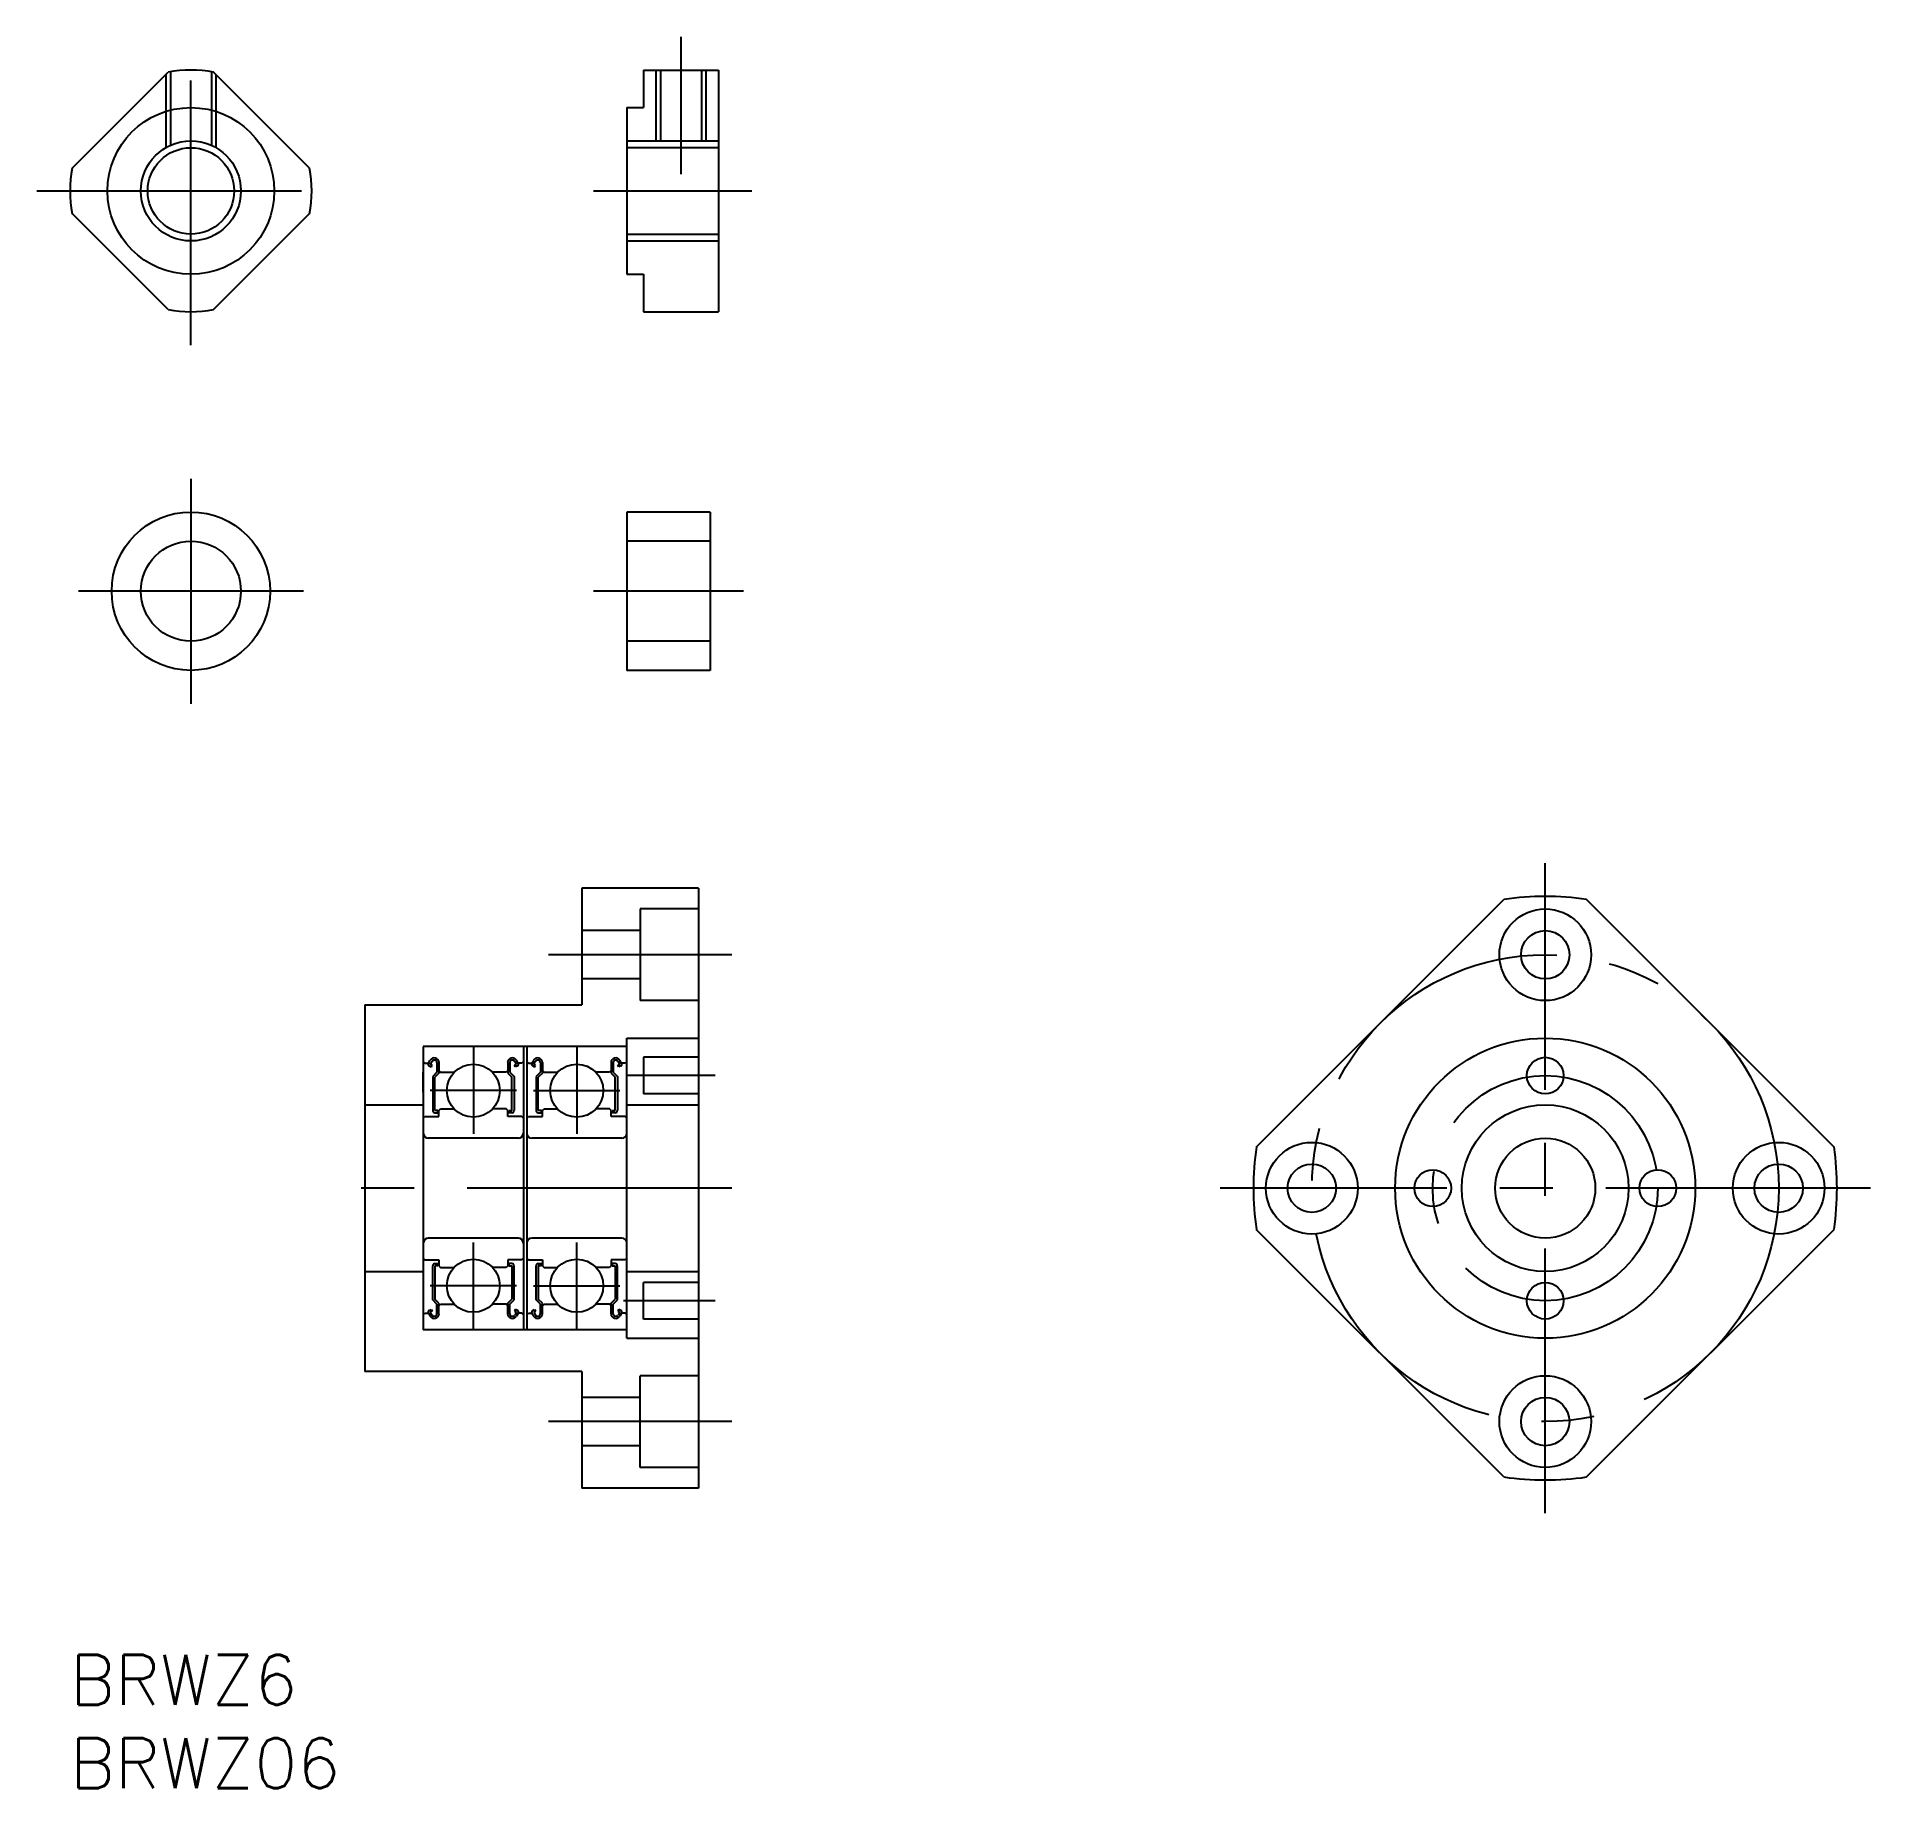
# Model space of a CAD drawing. Extents: x -2 to 108, y -8 to 97.
import ezdxf

# ---------------------------------------------------------------- set-up
doc = ezdxf.new("R2010")
doc.units = 0
doc.header["$LTSCALE"] = 0.5
doc.linetypes.add('CENTER', pattern=[50.8, 31.75, -6.35, 6.35, -6.35])
doc.linetypes.add('DASHED', pattern=[19.05, 12.7, -6.35])
for name, color, linetype in [('MSM_CENTER', 1, 'CENTER'), ('MSM_CONTINUOUS', 7, 'CONTINUOUS'), ('MSM_DASHED', 4, 'DASHED'), ('MSM_NARROW', 5, 'CONTINUOUS'), ('MSM_PART_NUMBER', 7, 'CONTINUOUS')]:
    doc.layers.add(name, color=color, linetype=linetype)
doc.styles.get("Standard").update_dxf_attribs({"font": 'txt.shx', "height": 1.5, "bigfont": 'bigfont.shx'})

# ---------------------------------------------------------------- blocks, each defined once
blk = doc.blocks.new('*U5')
at = {"layer": 'MSM_PART_NUMBER'}
blk.add_text('BRWZ6', height=3, dxfattribs=at).set_placement((0, -3))
blk = doc.blocks.new('*U6')
at = {"layer": 'MSM_PART_NUMBER'}
blk.add_text('BRWZ06', height=3, dxfattribs=at).set_placement((0, -8))

msp = doc.modelspace()

# ---------------------------------------------------------------- linework, layer by layer
at = {"layer": 'MSM_CENTER'}
for p, q in [((7.25, 78.57), (7.25, 97.07)), ((36.64, 97.07), (36.64, 88.82)), ((-2, 87.82), (16.5, 87.82)), ((31.39, 87.82), (40.89, 87.82)), ((7.25, 70.56), (7.25, 57.06)), ((14, 63.81), (0.5, 63.81)), ((40.39, 63.81), (31.39, 63.81)), ((88.48, 8.5), (88.48, 47.5)), ((39.69, 42), (28.69, 42)), ((24.19, 36.44), (24.19, 31.26)), ((30.39, 36.44), (30.39, 31.26)), ((38.69, 34.75), (33.39, 34.75)), ((26.78, 33.85), (21.6, 33.85)), ((27.8, 33.85), (32.98, 33.85)), ((39.69, 28), (15.69, 28)), ((107.98, 28), (68.98, 28)), ((24.19, 19.56), (24.19, 24.74)), ((30.39, 19.56), (30.39, 24.74)), ((26.78, 22.15), (21.6, 22.15)), ((27.8, 22.15), (32.98, 22.15)), ((38.69, 21.25), (33.19, 21.25)), ((38.69, 21.25), (33.39, 21.25)), ((39.69, 14), (28.69, 14))]:
    msp.add_line(p, q, dxfattribs=at)
for radius in [14, 6.75]:
    msp.add_circle((88.48, 28), radius, dxfattribs=at)
at = {"layer": 'MSM_CONTINUOUS'}
for p, q in [((0.13, 89.19), (5.89, 94.94)), ((14.37, 89.19), (8.61, 94.94)), ((34.39, 95.07), (34.39, 92.82)), ((34.39, 95.07), (38.89, 95.07)), ((35.41, 95.07), (35.41, 90.82)), ((37.87, 95.07), (37.87, 90.82)), ((38.89, 95.07), (38.89, 80.57)), ((33.39, 92.82), (34.39, 92.82)), ((33.39, 92.82), (33.39, 82.82)), ((33.39, 90.42), (38.89, 90.42)), ((5.89, 80.7), (0.13, 86.46)), ((8.61, 80.7), (14.37, 86.46)), ((33.39, 85.23), (38.89, 85.23)), ((33.39, 82.82), (34.39, 82.82)), ((34.39, 82.82), (34.39, 80.57)), ((34.39, 80.57), (38.89, 80.57)), ((33.39, 68.56), (33.39, 59.06)), ((38.39, 68.56), (33.39, 68.56)), ((38.39, 68.56), (38.39, 59.06)), ((38.39, 66.81), (33.39, 66.81)), ((38.39, 60.81), (33.39, 60.81)), ((38.39, 59.06), (33.39, 59.06)), ((37.69, 46), (30.69, 46)), ((30.69, 46), (30.69, 39)), ((37.69, 46), (37.69, 36.5)), ((71.15, 30.47), (86, 45.32)), ((105.8, 30.47), (90.95, 45.32)), ((37.69, 44.75), (34.19, 44.75)), ((34.19, 44.75), (34.19, 39.25)), ((34.19, 43.45), (30.69, 43.45)), ((34.19, 40.55), (30.69, 40.55)), ((17.69, 39), (17.69, 17)), ((17.69, 39), (30.69, 39)), ((37.69, 39.25), (34.19, 39.25)), ((21.19, 36.5), (21.19, 19.5)), ((21.19, 36.5), (21.19, 19.5)), ((21.19, 36.5), (21.19, 19.5)), ((33.39, 36.5), (21.19, 36.5)), ((27.19, 36.5), (27.19, 19.5)), ((27.39, 36.5), (27.39, 19.5)), ((33.39, 37), (37.69, 37)), ((33.39, 19), (33.39, 37)), ((34.19, 37), (37.19, 37)), ((37.69, 36.5), (37.69, 28)), ((21.19, 35.6), (21.29, 35.5)), ((21.29, 35.5), (21.5, 35.5)), ((21.5, 35.5), (21.61, 35.67)), ((21.55, 35.33), (21.66, 35.27)), ((21.61, 35.44), (21.72, 35.61)), ((21.72, 35.37), (21.61, 35.44)), ((21.66, 35.27), (21.72, 35.37)), ((22.01, 35.53), (22.01, 34.95)), ((22.13, 35.53), (22.13, 34.9)), ((26.25, 35.53), (26.25, 34.9)), ((26.37, 35.53), (26.37, 34.95)), ((26.66, 35.37), (26.77, 35.44)), ((26.72, 35.27), (26.66, 35.37)), ((26.77, 35.44), (26.67, 35.61)), ((26.83, 35.33), (26.72, 35.27)), ((26.88, 35.5), (26.77, 35.67)), ((27.09, 35.5), (26.88, 35.5)), ((27.19, 35.6), (27.09, 35.5)), ((27.39, 35.6), (27.49, 35.5)), ((27.49, 35.5), (27.7, 35.5)), ((27.7, 35.5), (27.81, 35.67)), ((27.75, 35.33), (27.86, 35.27)), ((27.81, 35.44), (27.92, 35.61)), ((27.92, 35.37), (27.81, 35.44)), ((27.86, 35.27), (27.92, 35.37)), ((28.21, 35.53), (28.21, 34.95)), ((28.33, 35.53), (28.33, 34.9)), ((32.45, 35.53), (32.45, 34.9)), ((32.57, 35.53), (32.57, 34.95)), ((32.86, 35.37), (32.97, 35.44)), ((32.92, 35.27), (32.86, 35.37)), ((32.97, 35.44), (32.87, 35.61)), ((33.03, 35.33), (32.92, 35.27)), ((33.08, 35.5), (32.97, 35.67)), ((33.29, 35.5), (33.08, 35.5)), ((33.39, 35.6), (33.29, 35.5)), ((37.69, 35.85), (34.39, 35.85)), ((34.39, 35.85), (34.39, 33.65)), ((21.19, 33.75), (21.19, 34.95)), ((22.01, 34.95), (21.76, 34.7)), ((21.76, 34.7), (21.76, 32.65)), ((22.13, 34.9), (21.88, 34.65)), ((21.88, 32.65), (21.88, 34.65)), ((22.13, 35.05), (22.23, 34.95)), ((22.23, 34.95), (23.05, 34.95)), ((26.15, 34.95), (25.33, 34.95)), ((26.25, 35.05), (26.15, 34.95)), ((26.25, 34.9), (26.5, 34.65)), ((26.37, 34.95), (26.63, 34.7)), ((26.5, 32.65), (26.5, 34.65)), ((26.63, 34.7), (26.63, 32.65)), ((28.21, 34.95), (27.96, 34.7)), ((27.96, 34.7), (27.96, 32.65)), ((28.33, 34.9), (28.08, 34.65)), ((28.08, 32.65), (28.08, 34.65)), ((28.33, 35.05), (28.43, 34.95)), ((28.43, 34.95), (29.25, 34.95)), ((32.35, 34.95), (31.53, 34.95)), ((32.45, 35.05), (32.35, 34.95)), ((32.45, 34.9), (32.7, 34.65)), ((32.57, 34.95), (32.83, 34.7)), ((32.7, 32.65), (32.7, 34.65)), ((32.83, 34.7), (32.83, 32.65)), ((17.69, 33), (21.19, 33)), ((33.39, 33), (37.69, 33)), ((37.69, 33.65), (34.39, 33.65)), ((21.19, 32.2), (21.29, 32.3)), ((21.29, 32.3), (22.13, 32.3)), ((22.07, 32.65), (21.88, 32.65)), ((21.88, 32.52), (22.07, 32.52)), ((22.07, 32.52), (22.07, 32.65)), ((22.13, 32.65), (22.23, 32.75)), ((22.13, 32.3), (22.13, 32.65)), ((22.23, 32.75), (23.05, 32.75)), ((26.15, 32.75), (25.33, 32.75)), ((26.25, 32.65), (26.15, 32.75)), ((26.25, 32.3), (26.25, 32.65)), ((27.09, 32.3), (26.25, 32.3)), ((26.31, 32.65), (26.5, 32.65)), ((26.31, 32.52), (26.31, 32.65)), ((26.5, 32.52), (26.31, 32.52)), ((27.19, 32.2), (27.09, 32.3)), ((27.39, 32.2), (27.49, 32.3)), ((27.49, 32.3), (28.33, 32.3)), ((28.27, 32.65), (28.08, 32.65)), ((28.08, 32.52), (28.27, 32.52)), ((28.27, 32.52), (28.27, 32.65)), ((28.33, 32.65), (28.43, 32.75)), ((28.33, 32.3), (28.33, 32.65)), ((28.43, 32.75), (29.25, 32.75)), ((32.35, 32.75), (31.53, 32.75)), ((32.45, 32.65), (32.35, 32.75)), ((32.45, 32.3), (32.45, 32.65)), ((33.29, 32.3), (32.45, 32.3)), ((32.51, 32.65), (32.7, 32.65)), ((32.51, 32.52), (32.51, 32.65)), ((32.7, 32.52), (32.51, 32.52)), ((33.39, 32.2), (33.29, 32.3)), ((26.89, 31), (21.49, 31)), ((33.09, 31), (27.69, 31)), ((37.69, 28), (37.69, 10)), ((86, 10.68), (71.15, 25.53)), ((90.95, 10.68), (105.8, 25.53)), ((26.89, 25), (21.49, 25)), ((33.09, 25), (27.69, 25)), ((21.19, 23.8), (21.29, 23.7)), ((21.29, 23.7), (22.13, 23.7)), ((21.76, 21.3), (21.76, 23.35)), ((21.88, 23.48), (22.07, 23.48)), ((21.88, 23.35), (21.88, 21.35)), ((22.07, 23.35), (21.88, 23.35)), ((22.07, 23.48), (22.07, 23.35)), ((22.13, 23.7), (22.13, 23.35)), ((22.13, 23.35), (22.23, 23.25)), ((22.23, 23.25), (23.05, 23.25)), ((26.15, 23.25), (25.33, 23.25)), ((26.25, 23.35), (26.15, 23.25)), ((27.09, 23.7), (26.25, 23.7)), ((26.25, 23.7), (26.25, 23.35)), ((26.31, 23.48), (26.31, 23.35)), ((26.5, 23.48), (26.31, 23.48)), ((26.31, 23.35), (26.5, 23.35)), ((26.5, 23.35), (26.5, 21.35)), ((26.63, 21.3), (26.63, 23.35)), ((27.19, 23.8), (27.09, 23.7)), ((27.39, 23.8), (27.49, 23.7)), ((27.49, 23.7), (28.33, 23.7)), ((27.96, 21.3), (27.96, 23.35)), ((28.08, 23.48), (28.27, 23.48)), ((28.08, 23.35), (28.08, 21.35)), ((28.27, 23.35), (28.08, 23.35)), ((28.27, 23.48), (28.27, 23.35)), ((28.33, 23.7), (28.33, 23.35)), ((28.33, 23.35), (28.43, 23.25)), ((28.43, 23.25), (29.25, 23.25)), ((32.35, 23.25), (31.53, 23.25)), ((32.45, 23.35), (32.35, 23.25)), ((33.29, 23.7), (32.45, 23.7)), ((32.45, 23.7), (32.45, 23.35)), ((32.51, 23.48), (32.51, 23.35)), ((32.7, 23.48), (32.51, 23.48)), ((32.51, 23.35), (32.7, 23.35)), ((32.7, 23.35), (32.7, 21.35)), ((32.83, 21.3), (32.83, 23.35)), ((33.39, 23.8), (33.29, 23.7)), ((17.69, 23), (21.19, 23)), ((33.39, 23), (37.69, 23)), ((34.39, 20.15), (34.39, 22.35)), ((37.69, 22.35), (34.39, 22.35)), ((22.01, 21.05), (21.76, 21.3)), ((22.13, 21.1), (21.88, 21.35)), ((22.01, 20.47), (22.01, 21.05)), ((22.13, 20.47), (22.13, 21.1)), ((22.13, 20.95), (22.23, 21.05)), ((22.23, 21.05), (23.05, 21.05)), ((26.15, 21.05), (25.33, 21.05)), ((26.25, 20.95), (26.15, 21.05)), ((26.25, 21.1), (26.5, 21.35)), ((26.25, 20.47), (26.25, 21.1)), ((26.37, 21.05), (26.63, 21.3)), ((26.37, 20.47), (26.37, 21.05)), ((28.21, 21.05), (27.96, 21.3)), ((28.33, 21.1), (28.08, 21.35)), ((28.21, 20.47), (28.21, 21.05)), ((28.33, 20.47), (28.33, 21.1)), ((28.33, 20.95), (28.43, 21.05)), ((28.43, 21.05), (29.25, 21.05)), ((32.35, 21.05), (31.53, 21.05)), ((32.45, 20.95), (32.35, 21.05)), ((32.45, 21.1), (32.7, 21.35)), ((32.45, 20.47), (32.45, 21.1)), ((32.57, 21.05), (32.83, 21.3)), ((32.57, 20.47), (32.57, 21.05)), ((21.19, 20.4), (21.29, 20.5)), ((21.29, 20.5), (21.5, 20.5)), ((21.5, 20.5), (21.61, 20.33)), ((21.55, 20.67), (21.66, 20.73)), ((21.72, 20.63), (21.61, 20.56)), ((21.61, 20.56), (21.72, 20.39)), ((21.66, 20.73), (21.72, 20.63)), ((26.72, 20.73), (26.66, 20.63)), ((26.66, 20.63), (26.77, 20.56)), ((26.77, 20.56), (26.67, 20.39)), ((26.83, 20.67), (26.72, 20.73)), ((26.88, 20.5), (26.77, 20.33)), ((27.09, 20.5), (26.88, 20.5)), ((27.19, 20.4), (27.09, 20.5)), ((27.39, 20.4), (27.49, 20.5)), ((27.49, 20.5), (27.7, 20.5)), ((27.7, 20.5), (27.81, 20.33)), ((27.75, 20.67), (27.86, 20.73)), ((27.92, 20.63), (27.81, 20.56)), ((27.81, 20.56), (27.92, 20.39)), ((27.86, 20.73), (27.92, 20.63)), ((32.92, 20.73), (32.86, 20.63)), ((32.86, 20.63), (32.97, 20.56)), ((32.97, 20.56), (32.87, 20.39)), ((33.03, 20.67), (32.92, 20.73)), ((33.08, 20.5), (32.97, 20.33)), ((33.29, 20.5), (33.08, 20.5)), ((33.39, 20.4), (33.29, 20.5)), ((37.69, 20.15), (34.39, 20.15)), ((33.39, 19.5), (21.19, 19.5)), ((33.39, 19), (37.69, 19)), ((30.69, 17), (17.69, 17)), ((30.69, 17), (30.69, 10)), ((37.69, 16.75), (34.19, 16.75)), ((34.19, 11.25), (34.19, 16.75)), ((34.19, 15.45), (30.69, 15.45)), ((34.19, 12.55), (30.69, 12.55)), ((37.69, 11.25), (34.19, 11.25)), ((37.69, 10), (30.69, 10))]:
    msp.add_line(p, q, dxfattribs=at)
for centre, radius in [((7.25, 87.82), 5), ((7.25, 87.82), 2.59), ((7.25, 63.81), 4.75), ((7.25, 63.81), 3), ((88.48, 42), 2.75), ((88.48, 42), 1.45), ((88.48, 28), 9), ((24.19, 33.85), 1.59), ((30.39, 33.85), 1.59), ((88.48, 34.75), 1.1), ((88.48, 28), 5), ((88.48, 28), 3), ((74.48, 28), 2.75), ((102.48, 28), 2.75), ((74.48, 28), 1.45), ((81.73, 28), 1.1), ((95.23, 28), 1.1), ((102.48, 28), 1.45), ((24.19, 22.15), 1.59), ((30.39, 22.15), 1.59), ((88.48, 21.25), 1.1), ((88.48, 14), 2.75), ((88.48, 14), 1.45)]:
    msp.add_circle(centre, radius, dxfattribs=at)
for centre, radius, start, end in [((7.25, 87.82), 7.25, 79.1484, 100.8516), ((7.25, 87.82), 7.25, 169.1484, 190.8516), ((7.25, 87.82), 7.25, 349.1484, 10.8516), ((7.25, 87.82), 7.25, 259.1484, 280.8516), ((88.48, 28), 17.5, 81.8699, 98.1301), ((21.61, 35.44), 0.126, 149.9926, 240.0026), ((21.85, 35.53), 0.282, 0, 150.0017), ((21.85, 35.53), 0.156, 0, 150.0019), ((26.53, 35.53), 0.282, 29.9983, 180), ((26.53, 35.53), 0.156, 29.9981, 180), ((26.77, 35.44), 0.126, 299.9974, 30.0074), ((27.81, 35.44), 0.126, 149.9926, 240.0026), ((28.05, 35.53), 0.282, 0, 150.0017), ((28.05, 35.53), 0.156, 0, 150.0019), ((32.73, 35.53), 0.282, 29.9983, 180), ((32.73, 35.53), 0.156, 29.9981, 180), ((32.97, 35.44), 0.126, 299.9974, 30.0074), ((21.88, 32.65), 0.126, 180.0001, 270), ((26.5, 32.65), 0.126, 270, 359.9999), ((28.08, 32.65), 0.126, 180.0001, 270), ((32.7, 32.65), 0.126, 270, 359.9999), ((21.49, 31.3), 0.3, 180, 270), ((26.89, 31.3), 0.3, 270, 0), ((27.69, 31.3), 0.3, 180, 270), ((33.09, 31.3), 0.3, 270, 0), ((88.48, 28), 17.5, 171.8699, 188.1301), ((88.48, 28), 17.5, 351.8699, 8.1301), ((21.49, 24.7), 0.3, 90, 180), ((26.89, 24.7), 0.3, 0, 90), ((27.69, 24.7), 0.3, 90, 180), ((33.09, 24.7), 0.3, 0, 90), ((21.88, 23.35), 0.126, 90, 179.9999), ((26.5, 23.35), 0.126, 0.0001, 90), ((28.08, 23.35), 0.126, 90, 179.9999), ((32.7, 23.35), 0.126, 0.0001, 90), ((21.61, 20.56), 0.126, 119.9974, 210.0074), ((21.85, 20.47), 0.282, 209.9983, 0), ((21.85, 20.47), 0.156, 209.9981, 0), ((26.53, 20.47), 0.282, 180, 330.0017), ((26.53, 20.47), 0.156, 180, 330.0019), ((26.77, 20.56), 0.126, 329.9926, 60.0026), ((27.81, 20.56), 0.126, 119.9974, 210.0074), ((28.05, 20.47), 0.282, 209.9983, 0), ((28.05, 20.47), 0.156, 209.9981, 0), ((32.73, 20.47), 0.282, 180, 330.0017), ((32.73, 20.47), 0.156, 180, 330.0019), ((32.97, 20.56), 0.126, 329.9926, 60.0026), ((88.48, 28), 17.5, 261.8699, 278.1301)]:
    msp.add_arc(centre, radius, start, end, dxfattribs=at)
at = {"layer": 'MSM_DASHED'}
for p, q in [((5.75, 94.81), (5.75, 90.42)), ((6.02, 94.97), (6.02, 90.56)), ((8.48, 94.97), (8.48, 90.56)), ((8.75, 94.81), (8.75, 90.42))]:
    msp.add_line(p, q, dxfattribs=at)
at = {"layer": 'MSM_NARROW'}
for p, q in [((35.14, 95.07), (35.14, 90.82)), ((38.14, 95.07), (38.14, 90.82)), ((33.39, 90.82), (38.89, 90.82)), ((33.39, 84.82), (38.89, 84.82))]:
    msp.add_line(p, q, dxfattribs=at)
msp.add_circle((7.25, 87.82), 3, dxfattribs=at)

# ---------------------------------------------------------------- block references
at = {"layer": 'MSM_CONTINUOUS'}
for name in ['*U5', '*U6']:
    msp.add_blockref(name, (0, 0), dxfattribs=at)

doc.saveas('drawing.dxf')
